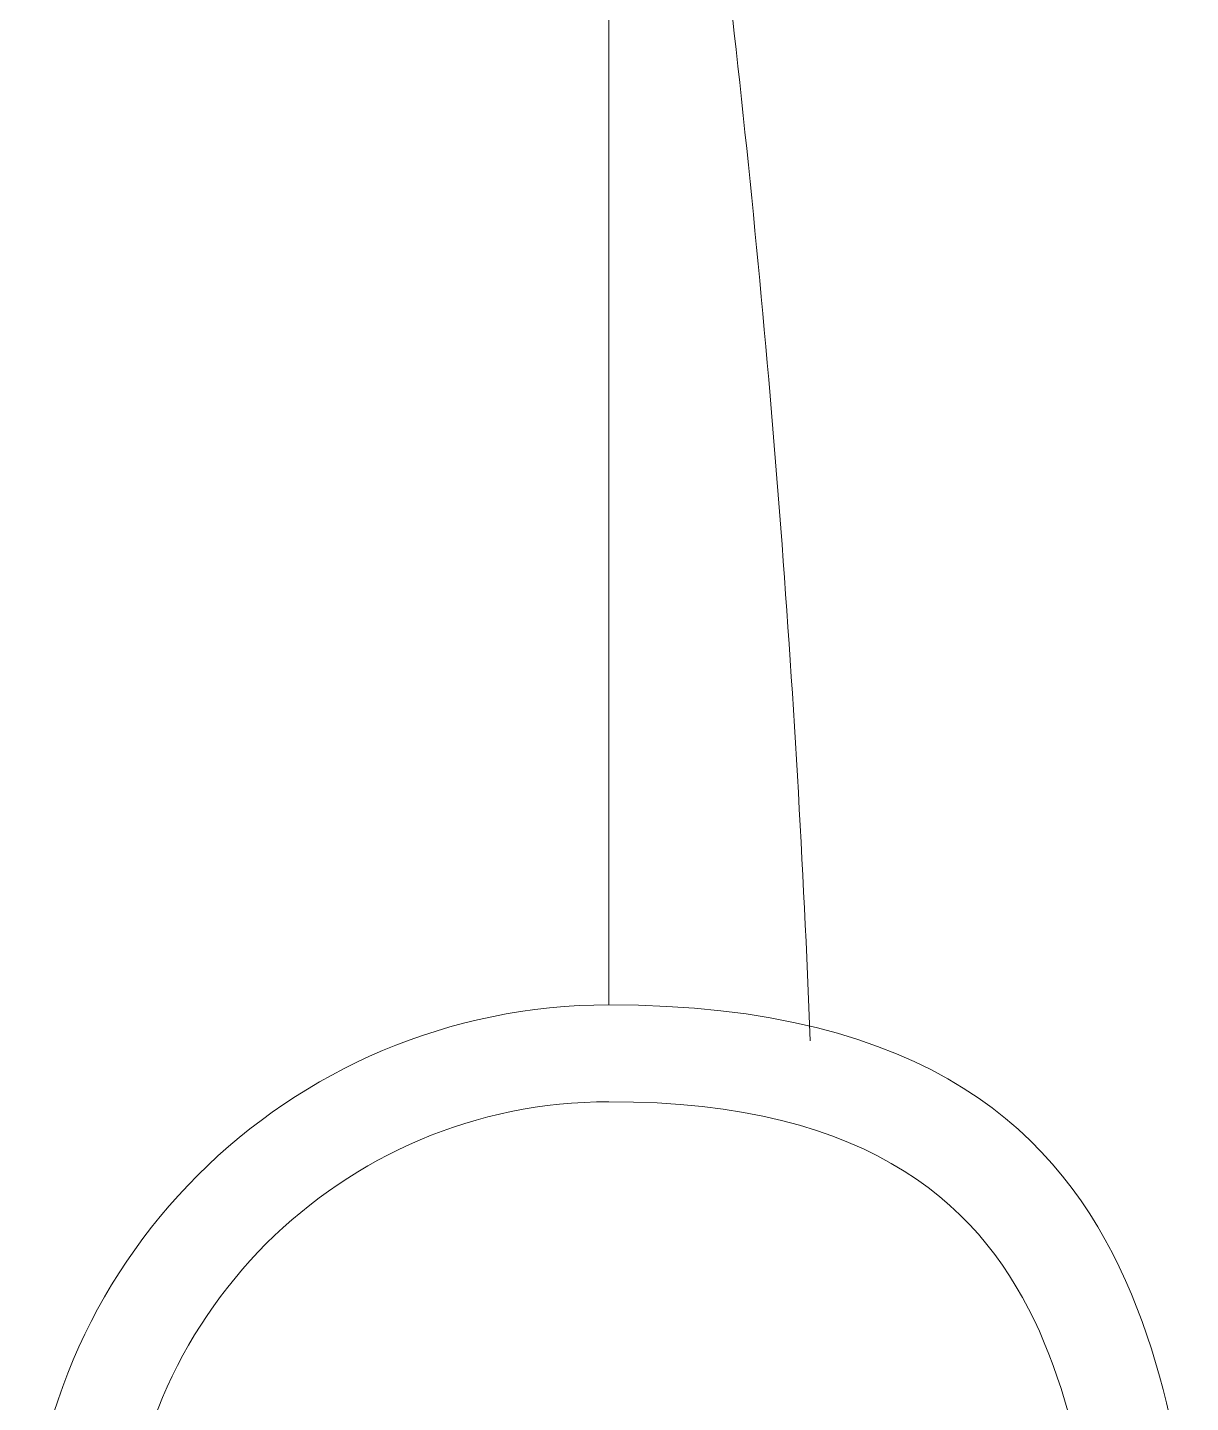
# Model space of a CAD drawing. Header units: millimetres. Extents: x 867 to 1330, y 209 to 507.
# Drawn here: x 1183.85774 to 1183.86976, y 442.78004 to 442.79426 of the extents above; entities that cross this region are included whole.
import ezdxf

# ---------------------------------------------------------------- set-up
doc = ezdxf.new("R2010")
doc.units = ezdxf.units.MM
doc.header["$LTSCALE"] = 5
doc.layers.add('I-ARQ', color=8, linetype='Continuous', lineweight=0)

msp = doc.modelspace()

# ---------------------------------------------------------------- linework, layer by layer
at = {"layer": 'I-ARQ', "lineweight": 5}
for points in [[(1183.865829, 442.783781), (1183.865687, 442.787433), (1183.865405, 442.791078), (1183.864985, 442.794708)], [(1183.863748, 442.794607), (1183.863748, 442.794607), (1183.863748, 442.784152), (1183.863748, 442.784152)]]:
    msp.add_open_spline(points, degree=3, dxfattribs=at)
for points in [[(1183.863748, 442.784152), (1183.860428, 442.784152), (1183.857737, 442.781461), (1183.857737, 442.778142), (1183.857737, 442.778142), (1183.857737, 442.774822), (1183.860428, 442.77213), (1183.863748, 442.77213), (1183.863748, 442.77213), (1183.867069, 442.77213), (1183.86976, 442.774822), (1183.86976, 442.778142), (1183.86976, 442.778142), (1183.86976, 442.781461), (1183.867069, 442.784152), (1183.863748, 442.784152)], [(1183.863748, 442.783151), (1183.860981, 442.783151), (1183.858739, 442.780908), (1183.858739, 442.778142), (1183.858739, 442.778142), (1183.858739, 442.775375), (1183.860981, 442.773133), (1183.863748, 442.773133), (1183.863748, 442.773133), (1183.866515, 442.773133), (1183.868758, 442.775375), (1183.868758, 442.778142), (1183.868758, 442.778142), (1183.868758, 442.780908), (1183.866515, 442.783151), (1183.863748, 442.783151)]]:
    msp.add_open_spline(points, degree=3, knots=[0, 0, 0, 0, 0.25, 0.25, 0.25, 0.375, 0.5, 0.5, 0.5, 0.625, 0.75, 0.75, 0.75, 0.875, 1, 1, 1, 1], dxfattribs=at)

doc.saveas('drawing.dxf')
